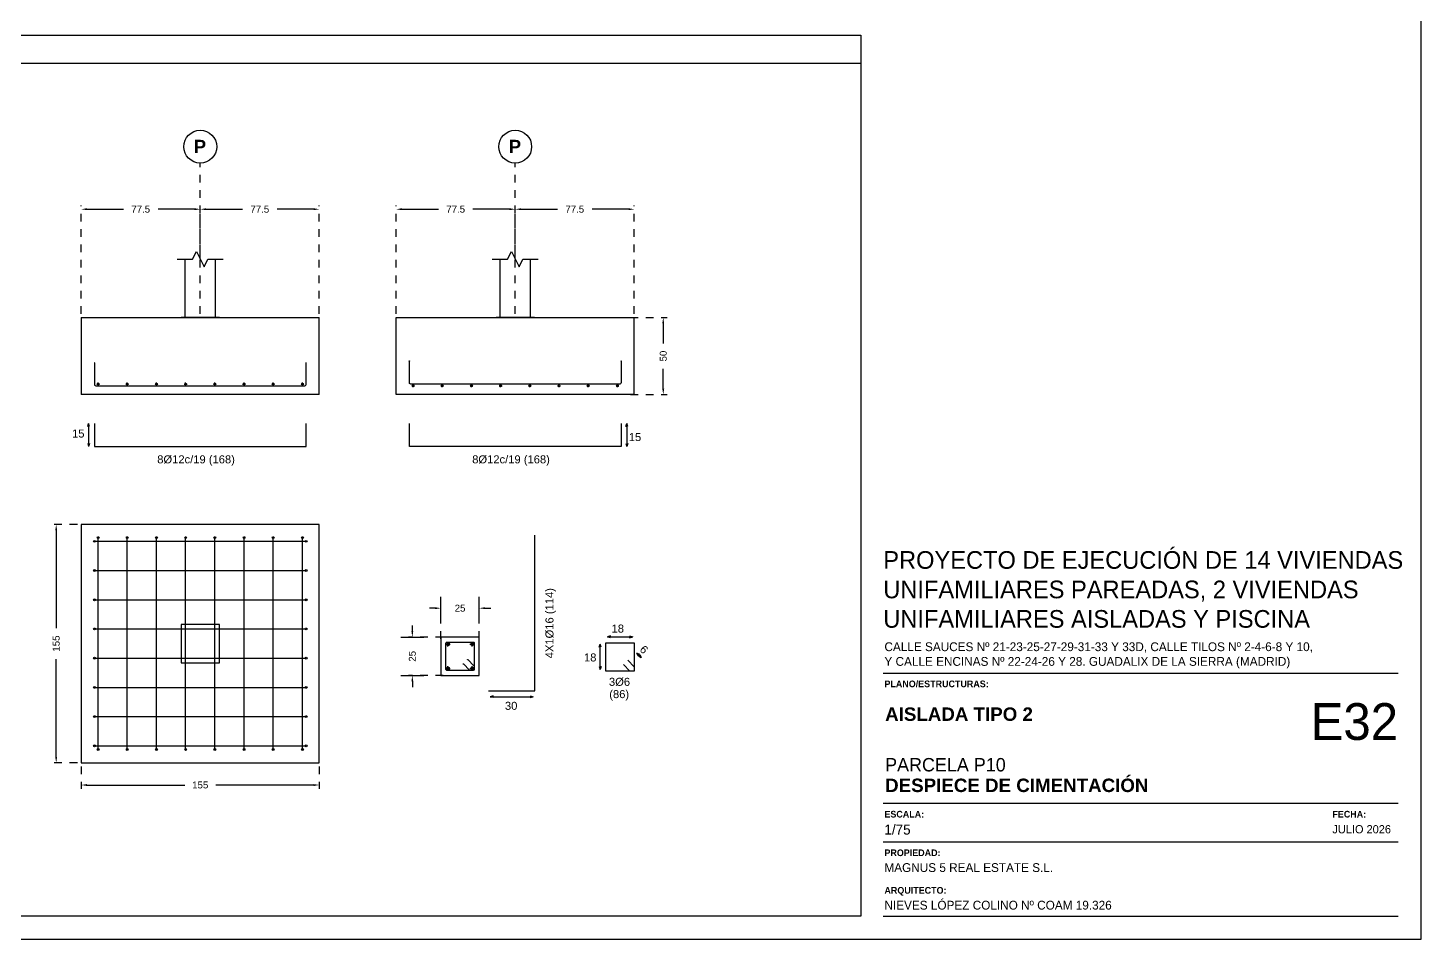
# Model space of a CAD drawing. Extents: x 2455 to 9764, y -806 to 181.
# Drawn here: x 4795.67 to 4813.81, y -582.59 to -570.73 of the extents above; entities that cross this region are included whole.
import ezdxf
from ezdxf.enums import TextEntityAlignment as Align

# ---------------------------------------------------------------- set-up
doc = ezdxf.new("R2010")
doc.units = 0
doc.header["$LTSCALE"] = 0.2
doc.header["$MEASUREMENT"] = 0
doc.linetypes.add('CYPE_PUNTO', pattern=[0.075, 0, -0.075])
doc.linetypes.add('PUNTOS2', pattern=[0.125, 0, -0.125])
for name, color, linetype in [('01_borde', 4, 'CONTINUOUS'), ('01_cajetín', 7, 'CONTINUOUS'), ('01_cotas', 4, 'CONTINUOUS'), ('01_MONO inst', 254, 'CONTINUOUS'), ('01_texto cartela', 4, 'CONTINUOUS'), ('CIM_COTAS', 2, 'CONTINUOUS'), ('CIM_DIB_ARMADOS', 4, 'CONTINUOUS'), ('CIM_GEOMETRIA', 2, 'CONTINUOUS'), ('CYPECABECERA', 2, 'CONTINUOUS'), ('WL', 7, 'CONTINUOUS')]:
    doc.layers.add(name, color=color, linetype=linetype)
doc.layers.add('01_cartela', color=6, linetype='CONTINUOUS', plot=False)
doc.styles.add('Century Gothic', font='', dxfattribs={"height": 2})
doc.styles.add('Century Gothic_3', font='', dxfattribs={"height": 4.5})
doc.styles.add('Century Gothic_5', font='', dxfattribs={"height": 2.5})
doc.styles.add('Century Gothic_6', font='', dxfattribs={"height": 11})
doc.styles.add('Estilo1', font='swissel.ttf')
doc.styles.add('NIEVES3', font='swisseb.ttf')
doc.styles.add('ROMANS', font='romans')
doc.styles.get('Century Gothic').set_extended_font_data('Century Gothic')
doc.styles.get('Century Gothic_3').set_extended_font_data('Century Gothic')
doc.styles.get('Century Gothic_5').set_extended_font_data('Century Gothic')
doc.styles.get('Century Gothic_6').set_extended_font_data('Century Gothic')
doc.dimstyles.new('DECIMAL-50', dxfattribs={"dimtxt": 0.08, "dimasz": 0.15, "dimexe": 0.05, "dimexo": 0.05, "dimgap": 0.09, "dimtad": 0, "dimzin": 0, "dimdsep": 46, "dimtxsty": 'ROMANS', "dimblk": 'DOTSMALL', "dimcen": 0.09, "dimclrt": 7, "dimadec": 0, "dimazin": 0, "dimtfac": 1.38, "dimtix": 1, "dimtofl": 0, "dimtmove": 2, "dimatfit": 3, "dimldrblk": 'OBLIQUE', "dimfxl": 1, "dimtolj": 1, "dimtzin": 0, "dimarcsym": 0})

# ---------------------------------------------------------------- blocks, each defined once
blk = doc.blocks.new('*D1072')
at = {"layer": '01_cotas', "color": 0, "linetype": 'PUNTOS2', "lineweight": -2, "transparency": 16777216}
for p, q in [((4796.314, -577.191), (4795.989, -577.191)), ((4796.314, -580.291), (4795.989, -580.291))]:
    blk.add_line(p, q, dxfattribs=at)
at = {"layer": '01_cotas', "color": 0, "lineweight": -2, "transparency": 16777216}
for p, q in [((4796.039, -577.266), (4796.039, -578.539)), ((4796.039, -580.216), (4796.039, -578.942))]:
    blk.add_line(p, q, dxfattribs=at)
at = {"layer": '01_cotas', "color": 0, "transparency": 16777216}
for points in [[(4796.026, -577.266), (4796.051, -577.266), (4796.039, -577.191)], [(4796.026, -580.216), (4796.051, -580.216), (4796.039, -580.291)]]:
    blk.add_solid(points, dxfattribs=at)
at = {"layer": '01_cotas', "color": 5, "transparency": 16777216, "insert": (4796.039, -578.741), "char_height": 0.09, "attachment_point": 5, "rotation": 90, "style": 'Estilo1'}
blk.add_mtext('\\A1;155', dxfattribs=at)
blk = doc.blocks.new('*D1073')
at = {"layer": '01_cotas', "color": 0, "linetype": 'PUNTOS2', "lineweight": -2, "transparency": 16777216}
for p, q in [((4796.364, -580.341), (4796.364, -580.631)), ((4799.464, -580.341), (4799.464, -580.631))]:
    blk.add_line(p, q, dxfattribs=at)
at = {"layer": '01_cotas', "color": 0, "lineweight": -2, "transparency": 16777216}
for p, q in [((4796.439, -580.581), (4797.713, -580.581)), ((4799.389, -580.581), (4798.116, -580.581))]:
    blk.add_line(p, q, dxfattribs=at)
at = {"layer": '01_cotas', "color": 0, "transparency": 16777216}
for points in [[(4796.439, -580.569), (4796.439, -580.594), (4796.364, -580.581)], [(4799.389, -580.569), (4799.389, -580.594), (4799.464, -580.581)]]:
    blk.add_solid(points, dxfattribs=at)
at = {"layer": '01_cotas', "color": 5, "transparency": 16777216, "insert": (4797.914, -580.581), "char_height": 0.09, "width": 0.00915, "attachment_point": 5, "style": 'Estilo1'}
blk.add_mtext('\\A1;155', dxfattribs=at)
blk = doc.blocks.new('*D1074')
at = {"layer": '01_cotas', "color": 0, "lineweight": -2, "transparency": 16777216}
for p, q in [((4800.971, -578.281), (4800.896, -578.281)), ((4801.621, -578.281), (4801.696, -578.281))]:
    blk.add_line(p, q, dxfattribs=at)
at = {"layer": '01_cotas', "color": 0, "linetype": 'PUNTOS2', "lineweight": -2, "transparency": 16777216}
for p, q in [((4801.046, -578.681), (4801.046, -578.231)), ((4801.546, -578.681), (4801.546, -578.231))]:
    blk.add_line(p, q, dxfattribs=at)
at = {"layer": '01_cotas', "color": 0, "transparency": 16777216}
for points in [[(4800.971, -578.268), (4800.971, -578.293), (4801.046, -578.281)], [(4801.621, -578.268), (4801.621, -578.293), (4801.546, -578.281)]]:
    blk.add_solid(points, dxfattribs=at)
at = {"layer": '01_cotas', "color": 5, "transparency": 16777216, "insert": (4801.296, -578.281), "char_height": 0.09, "attachment_point": 5, "style": 'Estilo1'}
blk.add_mtext('\\A1;25', dxfattribs=at)
blk = doc.blocks.new('*D1075')
at = {"layer": '01_cotas', "color": 0, "lineweight": -2, "transparency": 16777216}
for p, q in [((4800.675, -578.582), (4800.675, -578.507)), ((4800.675, -579.232), (4800.675, -579.307))]:
    blk.add_line(p, q, dxfattribs=at)
at = {"layer": '01_cotas', "color": 0, "linetype": 'PUNTOS2', "lineweight": -2, "transparency": 16777216}
for p, q in [((4801.075, -578.657), (4800.625, -578.657)), ((4801.075, -579.157), (4800.625, -579.157))]:
    blk.add_line(p, q, dxfattribs=at)
at = {"layer": '01_cotas', "color": 0, "transparency": 16777216}
for points in [[(4800.662, -578.582), (4800.687, -578.582), (4800.675, -578.657)], [(4800.662, -579.232), (4800.687, -579.232), (4800.675, -579.157)]]:
    blk.add_solid(points, dxfattribs=at)
at = {"layer": '01_cotas', "color": 5, "transparency": 16777216, "insert": (4800.675, -578.907), "char_height": 0.09, "attachment_point": 5, "rotation": 90, "style": 'Estilo1'}
blk.add_mtext('\\A1;25', dxfattribs=at)
blk = doc.blocks.new('*D1085')
at = {"layer": '01_cotas', "color": 0, "linetype": 'PUNTOS2', "lineweight": -2, "transparency": 16777216}
for p, q in [((4803.514, -574.501), (4803.991, -574.501)), ((4803.514, -575.501), (4803.991, -575.501))]:
    blk.add_line(p, q, dxfattribs=at)
at = {"layer": '01_cotas', "color": 0, "lineweight": -2, "transparency": 16777216}
for p, q in [((4803.941, -574.576), (4803.941, -574.836)), ((4803.941, -575.426), (4803.941, -575.165))]:
    blk.add_line(p, q, dxfattribs=at)
at = {"layer": '01_cotas', "color": 0, "transparency": 16777216}
for points in [[(4803.928, -574.576), (4803.953, -574.576), (4803.941, -574.501)], [(4803.928, -575.426), (4803.953, -575.426), (4803.941, -575.501)]]:
    blk.add_solid(points, dxfattribs=at)
at = {"layer": '01_cotas', "color": 5, "transparency": 16777216, "insert": (4803.941, -575.001), "char_height": 0.09, "attachment_point": 5, "rotation": 90, "style": 'Estilo1'}
blk.add_mtext('\\A1;50', dxfattribs=at)
blk = doc.blocks.new('*D1086')
at = {"layer": '01_cotas', "color": 0, "linetype": 'PUNTOS2', "lineweight": -2, "transparency": 16777216}
for p, q in [((4796.364, -574.451), (4796.364, -573.041)), ((4797.914, -574.451), (4797.914, -573.041))]:
    blk.add_line(p, q, dxfattribs=at)
at = {"layer": '01_cotas', "color": 0, "lineweight": -2, "transparency": 16777216}
for p, q in [((4796.439, -573.091), (4796.915, -573.091)), ((4797.839, -573.091), (4797.364, -573.091))]:
    blk.add_line(p, q, dxfattribs=at)
at = {"layer": '01_cotas', "color": 0, "transparency": 16777216}
for points in [[(4796.439, -573.078), (4796.439, -573.103), (4796.364, -573.091)], [(4797.839, -573.078), (4797.839, -573.103), (4797.914, -573.091)]]:
    blk.add_solid(points, dxfattribs=at)
at = {"layer": '01_cotas', "color": 5, "transparency": 16777216, "insert": (4797.139, -573.091), "char_height": 0.09, "attachment_point": 5, "style": 'Estilo1'}
blk.add_mtext('\\A1;77.5', dxfattribs=at)
blk = doc.blocks.new('*D1087')
at = {"layer": '01_cotas', "color": 0, "linetype": 'PUNTOS2', "lineweight": -2, "transparency": 16777216}
for p, q in [((4797.914, -574.451), (4797.914, -573.041)), ((4799.464, -574.451), (4799.464, -573.041))]:
    blk.add_line(p, q, dxfattribs=at)
at = {"layer": '01_cotas', "color": 0, "lineweight": -2, "transparency": 16777216}
for p, q in [((4797.989, -573.091), (4798.465, -573.091)), ((4799.389, -573.091), (4798.914, -573.091))]:
    blk.add_line(p, q, dxfattribs=at)
at = {"layer": '01_cotas', "color": 0, "transparency": 16777216}
for points in [[(4797.989, -573.078), (4797.989, -573.103), (4797.914, -573.091)], [(4799.389, -573.078), (4799.389, -573.103), (4799.464, -573.091)]]:
    blk.add_solid(points, dxfattribs=at)
at = {"layer": '01_cotas', "color": 5, "transparency": 16777216, "insert": (4798.689, -573.091), "char_height": 0.09, "attachment_point": 5, "style": 'Estilo1'}
blk.add_mtext('\\A1;77.5', dxfattribs=at)
blk = doc.blocks.new('*D1088')
at = {"layer": '01_cotas', "color": 0, "linetype": 'PUNTOS2', "lineweight": -2, "transparency": 16777216}
for p, q in [((4800.464, -574.451), (4800.464, -573.041)), ((4802.014, -574.451), (4802.014, -573.041))]:
    blk.add_line(p, q, dxfattribs=at)
at = {"layer": '01_cotas', "color": 0, "lineweight": -2, "transparency": 16777216}
for p, q in [((4800.539, -573.091), (4801.015, -573.091)), ((4801.939, -573.091), (4801.464, -573.091))]:
    blk.add_line(p, q, dxfattribs=at)
at = {"layer": '01_cotas', "color": 0, "transparency": 16777216}
for points in [[(4800.539, -573.078), (4800.539, -573.103), (4800.464, -573.091)], [(4801.939, -573.078), (4801.939, -573.103), (4802.014, -573.091)]]:
    blk.add_solid(points, dxfattribs=at)
at = {"layer": '01_cotas', "color": 5, "transparency": 16777216, "insert": (4801.239, -573.091), "char_height": 0.09, "attachment_point": 5, "style": 'Estilo1'}
blk.add_mtext('\\A1;77.5', dxfattribs=at)
blk = doc.blocks.new('*D1089')
at = {"layer": '01_cotas', "color": 0, "linetype": 'PUNTOS2', "lineweight": -2, "transparency": 16777216}
for p, q in [((4802.014, -574.451), (4802.014, -573.041)), ((4803.564, -574.451), (4803.564, -573.041))]:
    blk.add_line(p, q, dxfattribs=at)
at = {"layer": '01_cotas', "color": 0, "lineweight": -2, "transparency": 16777216}
for p, q in [((4802.089, -573.091), (4802.565, -573.091)), ((4803.489, -573.091), (4803.014, -573.091))]:
    blk.add_line(p, q, dxfattribs=at)
at = {"layer": '01_cotas', "color": 0, "transparency": 16777216}
for points in [[(4802.089, -573.078), (4802.089, -573.103), (4802.014, -573.091)], [(4803.489, -573.078), (4803.489, -573.103), (4803.564, -573.091)]]:
    blk.add_solid(points, dxfattribs=at)
at = {"layer": '01_cotas', "color": 5, "transparency": 16777216, "insert": (4802.789, -573.091), "char_height": 0.09, "attachment_point": 5, "style": 'Estilo1'}
blk.add_mtext('\\A1;77.5', dxfattribs=at)

msp = doc.modelspace()

# ---------------------------------------------------------------- hatches: boundary and pattern name
at = {"layer": 'CIM_DIB_ARMADOS'}
h = msp.add_hatch(color=256, dxfattribs=at)
edge = h.paths.add_edge_path()
edge.add_arc((4796.536, -575.089), 0.0016, 0, 360)
h = msp.add_hatch(color=256, dxfattribs=at)
edge = h.paths.add_edge_path()
edge.add_arc((4799.292, -575.089), 0.0016, 0, 360)
h = msp.add_hatch(color=256, dxfattribs=at)
edge = h.paths.add_edge_path()
edge.add_arc((4800.636, -575.065), 0.0016, 0, 360)
h = msp.add_hatch(color=256, dxfattribs=at)
edge = h.paths.add_edge_path()
edge.add_arc((4803.392, -575.065), 0.0016, 0, 360)
h = msp.add_hatch(color=256, dxfattribs=at)
edge = h.paths.add_edge_path()
edge.add_arc((4796.536, -577.411), 0.0016, 0, 360)
h = msp.add_hatch(color=256, dxfattribs=at)
edge = h.paths.add_edge_path()
edge.add_arc((4796.584, -577.363), 0.0016, 0, 360)
h = msp.add_hatch(color=256, dxfattribs=at)
edge = h.paths.add_edge_path()
edge.add_arc((4796.964, -577.363), 0.0016, 0, 360)
h = msp.add_hatch(color=256, dxfattribs=at)
edge = h.paths.add_edge_path()
edge.add_arc((4797.344, -577.363), 0.0016, 0, 360)
h = msp.add_hatch(color=256, dxfattribs=at)
edge = h.paths.add_edge_path()
edge.add_arc((4797.724, -577.363), 0.0016, 0, 360)
h = msp.add_hatch(color=256, dxfattribs=at)
edge = h.paths.add_edge_path()
edge.add_arc((4798.104, -577.363), 0.0016, 0, 360)
h = msp.add_hatch(color=256, dxfattribs=at)
edge = h.paths.add_edge_path()
edge.add_arc((4798.484, -577.363), 0.0016, 0, 360)
h = msp.add_hatch(color=256, dxfattribs=at)
edge = h.paths.add_edge_path()
edge.add_arc((4798.864, -577.363), 0.0016, 0, 360)
h = msp.add_hatch(color=256, dxfattribs=at)
edge = h.paths.add_edge_path()
edge.add_arc((4799.244, -577.363), 0.0016, 0, 360)
h = msp.add_hatch(color=256, dxfattribs=at)
edge = h.paths.add_edge_path()
edge.add_arc((4799.292, -577.411), 0.0016, 0, 360)
h = msp.add_hatch(color=256, dxfattribs=at)
edge = h.paths.add_edge_path()
edge.add_arc((4796.536, -577.791), 0.0016, 0, 360)
h = msp.add_hatch(color=256, dxfattribs=at)
edge = h.paths.add_edge_path()
edge.add_arc((4799.292, -577.791), 0.0016, 0, 360)
h = msp.add_hatch(color=256, dxfattribs=at)
edge = h.paths.add_edge_path()
edge.add_arc((4796.536, -578.171), 0.0016, 0, 360)
h = msp.add_hatch(color=256, dxfattribs=at)
edge = h.paths.add_edge_path()
edge.add_arc((4799.292, -578.171), 0.0016, 0, 360)
h = msp.add_hatch(color=256, dxfattribs=at)
edge = h.paths.add_edge_path()
edge.add_arc((4796.536, -578.551), 0.0016, 0, 360)
h = msp.add_hatch(color=256, dxfattribs=at)
edge = h.paths.add_edge_path()
edge.add_arc((4799.292, -578.551), 0.0016, 0, 360)
h = msp.add_hatch(color=256, dxfattribs=at)
edge = h.paths.add_edge_path()
edge.add_arc((4796.536, -578.931), 0.0016, 0, 360)
h = msp.add_hatch(color=256, dxfattribs=at)
edge = h.paths.add_edge_path()
edge.add_arc((4799.292, -578.931), 0.0016, 0, 360)
h = msp.add_hatch(color=256, dxfattribs=at)
edge = h.paths.add_edge_path()
edge.add_arc((4801.339, -579.006), 0.0016, 0, 360)
h = msp.add_hatch(color=256, dxfattribs=at)
edge = h.paths.add_edge_path()
edge.add_arc((4801.395, -578.95), 0.0016, 0, 360)
h = msp.add_hatch(color=256, dxfattribs=at)
edge = h.paths.add_edge_path()
edge.add_arc((4796.536, -579.311), 0.0016, 0, 360)
h = msp.add_hatch(color=256, dxfattribs=at)
edge = h.paths.add_edge_path()
edge.add_arc((4799.292, -579.311), 0.0016, 0, 360)
h = msp.add_hatch(color=256, dxfattribs=at)
edge = h.paths.add_edge_path()
edge.add_arc((4796.536, -579.691), 0.0016, 0, 360)
h = msp.add_hatch(color=256, dxfattribs=at)
edge = h.paths.add_edge_path()
edge.add_arc((4799.292, -579.691), 0.0016, 0, 360)
h = msp.add_hatch(color=256, dxfattribs=at)
edge = h.paths.add_edge_path()
edge.add_arc((4796.536, -580.071), 0.0016, 0, 360)
h = msp.add_hatch(color=256, dxfattribs=at)
edge = h.paths.add_edge_path()
edge.add_arc((4796.584, -580.119), 0.0016, 0, 360)
h = msp.add_hatch(color=256, dxfattribs=at)
edge = h.paths.add_edge_path()
edge.add_arc((4796.964, -580.119), 0.0016, 0, 360)
h = msp.add_hatch(color=256, dxfattribs=at)
edge = h.paths.add_edge_path()
edge.add_arc((4797.344, -580.119), 0.0016, 0, 360)
h = msp.add_hatch(color=256, dxfattribs=at)
edge = h.paths.add_edge_path()
edge.add_arc((4797.724, -580.119), 0.0016, 0, 360)
h = msp.add_hatch(color=256, dxfattribs=at)
edge = h.paths.add_edge_path()
edge.add_arc((4798.104, -580.119), 0.0016, 0, 360)
h = msp.add_hatch(color=256, dxfattribs=at)
edge = h.paths.add_edge_path()
edge.add_arc((4798.484, -580.119), 0.0016, 0, 360)
h = msp.add_hatch(color=256, dxfattribs=at)
edge = h.paths.add_edge_path()
edge.add_arc((4798.864, -580.119), 0.0016, 0, 360)
h = msp.add_hatch(color=256, dxfattribs=at)
edge = h.paths.add_edge_path()
edge.add_arc((4799.244, -580.119), 0.0016, 0, 360)
h = msp.add_hatch(color=256, dxfattribs=at)
edge = h.paths.add_edge_path()
edge.add_arc((4799.292, -580.071), 0.0016, 0, 360)

# ---------------------------------------------------------------- linework, layer by layer
at = {"layer": '01_cartela', "color": 3}
msp.add_lwpolyline([(4783.168, -561.051), (4783.168, -582.586), (4813.806, -582.586), (4813.806, -561.051)], close=True, dxfattribs=at)
at = {"layer": '01_cotas', "color": 4}
for p, q in [((4801.046, -578.431), (4801.046, -578.131)), ((4800.525, -579.157), (4800.825, -579.157))]:
    msp.add_line(p, q, dxfattribs=at)
at = {"layer": '01_cotas'}
for p, q in [((4801.546, -578.431), (4801.546, -578.131)), ((4800.525, -578.657), (4800.825, -578.657))]:
    msp.add_line(p, q, dxfattribs=at)
at = {"layer": '01_MONO inst', "color": 5}
msp.add_line((4783.468, -571.191), (4806.511, -571.191), dxfattribs=at)
at = {"layer": '01_texto cartela', "color": 5}
for p, q in [((4806.805, -579.125), (4813.506, -579.125)), ((4806.805, -580.819), (4813.506, -580.819)), ((4806.805, -581.322), (4813.506, -581.322)), ((4806.805, -582.286), (4813.506, -582.286))]:
    msp.add_line(p, q, dxfattribs=at)
at = {"layer": 'CIM_COTAS', "linetype": 'CYPE_PUNTO'}
for p, q in [((4797.914, -573.742), (4797.914, -572.491)), ((4802.014, -573.742), (4802.014, -572.491))]:
    msp.add_line(p, q, dxfattribs=at)
at = {"layer": 'CIM_COTAS'}
for p, q in [((4796.449, -575.919), (4796.461, -575.879)), ((4796.474, -575.919), (4796.461, -575.879)), ((4796.461, -575.879), (4796.461, -576.178)), ((4803.455, -575.919), (4803.467, -575.879)), ((4803.48, -575.919), (4803.467, -575.879)), ((4803.467, -575.879), (4803.467, -576.178)), ((4796.449, -576.138), (4796.461, -576.178)), ((4796.474, -576.138), (4796.461, -576.178)), ((4803.455, -576.138), (4803.467, -576.178)), ((4803.48, -576.138), (4803.467, -576.178)), ((4803.255, -578.642), (4803.215, -578.655)), ((4803.255, -578.667), (4803.215, -578.655)), ((4803.215, -578.655), (4803.543, -578.655)), ((4803.503, -578.642), (4803.543, -578.655)), ((4803.503, -578.667), (4803.543, -578.655)), ((4803.107, -578.79), (4803.12, -578.75)), ((4803.132, -578.79), (4803.12, -578.75)), ((4803.12, -579.078), (4803.12, -578.75)), ((4803.618, -578.902), (4803.598, -578.865)), ((4803.636, -578.885), (4803.598, -578.865)), ((4803.598, -578.865), (4803.655, -578.921)), ((4803.618, -578.902), (4803.655, -578.921)), ((4803.635, -578.884), (4803.655, -578.921)), ((4803.107, -579.038), (4803.12, -579.078)), ((4803.132, -579.038), (4803.12, -579.078)), ((4801.728, -579.419), (4801.688, -579.432)), ((4801.728, -579.444), (4801.688, -579.432)), ((4801.688, -579.432), (4802.248, -579.432)), ((4802.208, -579.419), (4802.248, -579.432)), ((4802.208, -579.444), (4802.248, -579.432))]:
    msp.add_line(p, q, dxfattribs=at)
at = {"layer": 'CIM_DIB_ARMADOS'}
for p, q in [((4796.566, -575.365), (4796.602, -575.365)), ((4796.584, -575.383), (4796.584, -575.347)), ((4796.946, -575.365), (4796.982, -575.365)), ((4796.964, -575.383), (4796.964, -575.347)), ((4797.326, -575.365), (4797.362, -575.365)), ((4797.344, -575.383), (4797.344, -575.347)), ((4797.706, -575.365), (4797.742, -575.365)), ((4797.724, -575.383), (4797.724, -575.347)), ((4798.086, -575.365), (4798.122, -575.365)), ((4798.104, -575.383), (4798.104, -575.347)), ((4798.466, -575.365), (4798.502, -575.365)), ((4798.484, -575.383), (4798.484, -575.347)), ((4798.846, -575.365), (4798.882, -575.365)), ((4798.864, -575.383), (4798.864, -575.347)), ((4799.226, -575.365), (4799.262, -575.365)), ((4799.244, -575.383), (4799.244, -575.347)), ((4800.666, -575.389), (4800.702, -575.389)), ((4800.684, -575.407), (4800.684, -575.371)), ((4801.046, -575.389), (4801.082, -575.389)), ((4801.064, -575.407), (4801.064, -575.371)), ((4801.426, -575.389), (4801.462, -575.389)), ((4801.444, -575.407), (4801.444, -575.371)), ((4801.806, -575.389), (4801.842, -575.389)), ((4801.824, -575.407), (4801.824, -575.371)), ((4802.186, -575.389), (4802.222, -575.389)), ((4802.204, -575.407), (4802.204, -575.371)), ((4802.566, -575.389), (4802.602, -575.389)), ((4802.584, -575.407), (4802.584, -575.371)), ((4802.946, -575.389), (4802.982, -575.389)), ((4802.964, -575.407), (4802.964, -575.371)), ((4803.326, -575.389), (4803.362, -575.389)), ((4803.344, -575.407), (4803.344, -575.371)), ((4801.138, -578.779), (4801.138, -578.719)), ((4801.138, -578.779), (4801.138, -578.719)), ((4801.454, -578.779), (4801.454, -578.719)), ((4801.454, -578.779), (4801.454, -578.719)), ((4801.108, -578.749), (4801.168, -578.749)), ((4801.108, -578.749), (4801.168, -578.749)), ((4801.424, -578.749), (4801.484, -578.749)), ((4801.424, -578.749), (4801.484, -578.749)), ((4801.108, -579.065), (4801.168, -579.065)), ((4801.108, -579.065), (4801.168, -579.065)), ((4801.138, -579.095), (4801.138, -579.035)), ((4801.138, -579.095), (4801.138, -579.035)), ((4801.424, -579.065), (4801.484, -579.065)), ((4801.424, -579.065), (4801.484, -579.065)), ((4801.454, -579.095), (4801.454, -579.035)), ((4801.454, -579.095), (4801.454, -579.035))]:
    msp.add_line(p, q, dxfattribs=at)
for points in [[(4796.536, -575.089), (4796.536, -575.371), (4796.539, -575.38), (4796.545, -575.386), (4796.554, -575.389), (4799.274, -575.389), (4799.283, -575.386), (4799.29, -575.38), (4799.292, -575.371), (4799.292, -575.089)], [(4803.392, -575.065), (4803.392, -575.347), (4803.39, -575.356), (4803.383, -575.362), (4803.374, -575.365), (4800.654, -575.365), (4800.645, -575.362), (4800.639, -575.356), (4800.636, -575.347), (4800.636, -575.065)], [(4796.536, -575.879), (4796.536, -576.179), (4799.292, -576.179), (4799.292, -575.879)], [(4803.392, -575.879), (4803.392, -576.179), (4800.636, -576.179), (4800.636, -575.879)], [(4796.536, -577.411), (4796.539, -577.411), (4796.545, -577.411), (4796.554, -577.411), (4799.274, -577.411), (4799.283, -577.411), (4799.29, -577.411), (4799.292, -577.411)], [(4796.584, -580.119), (4796.584, -580.116), (4796.584, -580.11), (4796.584, -580.101), (4796.584, -577.381), (4796.584, -577.372), (4796.584, -577.365), (4796.584, -577.363)], [(4796.964, -580.119), (4796.964, -580.116), (4796.964, -580.11), (4796.964, -580.101), (4796.964, -577.381), (4796.964, -577.372), (4796.964, -577.365), (4796.964, -577.363)], [(4797.344, -580.119), (4797.344, -580.116), (4797.344, -580.11), (4797.344, -580.101), (4797.344, -577.381), (4797.344, -577.372), (4797.344, -577.365), (4797.344, -577.363)], [(4797.724, -580.119), (4797.724, -580.116), (4797.724, -580.11), (4797.724, -580.101), (4797.724, -577.381), (4797.724, -577.372), (4797.724, -577.365), (4797.724, -577.363)], [(4798.104, -580.119), (4798.104, -580.116), (4798.104, -580.11), (4798.104, -580.101), (4798.104, -577.381), (4798.104, -577.372), (4798.104, -577.365), (4798.104, -577.363)], [(4798.484, -580.119), (4798.484, -580.116), (4798.484, -580.11), (4798.484, -580.101), (4798.484, -577.381), (4798.484, -577.372), (4798.484, -577.365), (4798.484, -577.363)], [(4798.864, -580.119), (4798.864, -580.116), (4798.864, -580.11), (4798.864, -580.101), (4798.864, -577.381), (4798.864, -577.372), (4798.864, -577.365), (4798.864, -577.363)], [(4799.244, -580.119), (4799.244, -580.116), (4799.244, -580.11), (4799.244, -580.101), (4799.244, -577.381), (4799.244, -577.372), (4799.244, -577.365), (4799.244, -577.363)], [(4801.668, -579.357), (4802.268, -579.357), (4802.268, -577.333)], [(4796.536, -577.791), (4796.539, -577.791), (4796.545, -577.791), (4796.554, -577.791), (4799.274, -577.791), (4799.283, -577.791), (4799.29, -577.791), (4799.292, -577.791)], [(4796.536, -578.171), (4796.539, -578.171), (4796.545, -578.171), (4796.554, -578.171), (4799.274, -578.171), (4799.283, -578.171), (4799.29, -578.171), (4799.292, -578.171)], [(4796.536, -578.551), (4796.539, -578.551), (4796.545, -578.551), (4796.554, -578.551), (4799.274, -578.551), (4799.283, -578.551), (4799.29, -578.551), (4799.292, -578.551)], [(4801.395, -578.95), (4801.476, -579.031), (4801.479, -579.035), (4801.48, -579.04), (4801.48, -579.079), (4801.478, -579.085), (4801.474, -579.089), (4801.468, -579.091), (4801.124, -579.091), (4801.118, -579.089), (4801.113, -579.085), (4801.112, -579.079), (4801.112, -578.735), (4801.113, -578.729), (4801.118, -578.724), (4801.124, -578.723), (4801.468, -578.723), (4801.474, -578.724), (4801.478, -578.729), (4801.48, -578.735), (4801.48, -579.079), (4801.478, -579.085), (4801.474, -579.089), (4801.468, -579.091), (4801.429, -579.091), (4801.424, -579.09), (4801.42, -579.087), (4801.339, -579.006)], [(4803.478, -578.957), (4803.563, -579.042), (4803.563, -579.098), (4803.195, -579.098), (4803.195, -578.73), (4803.563, -578.73), (4803.563, -579.098), (4803.507, -579.098), (4803.422, -579.013)], [(4796.536, -578.931), (4796.539, -578.931), (4796.545, -578.931), (4796.554, -578.931), (4799.274, -578.931), (4799.283, -578.931), (4799.29, -578.931), (4799.292, -578.931)], [(4796.536, -579.311), (4796.539, -579.311), (4796.545, -579.311), (4796.554, -579.311), (4799.274, -579.311), (4799.283, -579.311), (4799.29, -579.311), (4799.292, -579.311)], [(4796.536, -579.691), (4796.539, -579.691), (4796.545, -579.691), (4796.554, -579.691), (4799.274, -579.691), (4799.283, -579.691), (4799.29, -579.691), (4799.292, -579.691)], [(4796.536, -580.071), (4796.539, -580.071), (4796.545, -580.071), (4796.554, -580.071), (4799.274, -580.071), (4799.283, -580.071), (4799.29, -580.071), (4799.292, -580.071)]]:
    msp.add_lwpolyline(points, dxfattribs=at)
for centre, radius in [((4796.536, -575.089), 0.0016), ((4799.292, -575.089), 0.0016), ((4800.636, -575.065), 0.0016), ((4803.392, -575.065), 0.0016), ((4796.584, -575.365), 0.012), ((4796.964, -575.365), 0.012), ((4797.344, -575.365), 0.012), ((4797.724, -575.365), 0.012), ((4798.104, -575.365), 0.012), ((4798.484, -575.365), 0.012), ((4798.864, -575.365), 0.012), ((4799.244, -575.365), 0.012), ((4800.684, -575.389), 0.012), ((4801.064, -575.389), 0.012), ((4801.444, -575.389), 0.012), ((4801.824, -575.389), 0.012), ((4802.204, -575.389), 0.012), ((4802.584, -575.389), 0.012), ((4802.964, -575.389), 0.012), ((4803.344, -575.389), 0.012), ((4796.536, -577.411), 0.012), ((4796.536, -577.411), 0.0016), ((4796.584, -577.363), 0.012), ((4796.584, -577.363), 0.0016), ((4796.964, -577.363), 0.012), ((4796.964, -577.363), 0.0016), ((4797.344, -577.363), 0.012), ((4797.344, -577.363), 0.0016), ((4797.724, -577.363), 0.012), ((4797.724, -577.363), 0.0016), ((4798.104, -577.363), 0.012), ((4798.104, -577.363), 0.0016), ((4798.484, -577.363), 0.012), ((4798.484, -577.363), 0.0016), ((4798.864, -577.363), 0.012), ((4798.864, -577.363), 0.0016), ((4799.244, -577.363), 0.012), ((4799.244, -577.363), 0.0016), ((4799.292, -577.411), 0.012), ((4799.292, -577.411), 0.0016), ((4796.536, -577.791), 0.012), ((4796.536, -577.791), 0.0016), ((4799.292, -577.791), 0.012), ((4799.292, -577.791), 0.0016), ((4796.536, -578.171), 0.012), ((4796.536, -578.171), 0.0016), ((4799.292, -578.171), 0.012), ((4799.292, -578.171), 0.0016), ((4796.536, -578.551), 0.012), ((4799.292, -578.551), 0.012), ((4796.536, -578.551), 0.0016), ((4799.292, -578.551), 0.0016), ((4801.138, -578.749), 0.02), ((4801.138, -578.749), 0.02), ((4801.454, -578.749), 0.02), ((4801.454, -578.749), 0.02), ((4796.536, -578.931), 0.012), ((4796.536, -578.931), 0.0016), ((4799.292, -578.931), 0.012), ((4799.292, -578.931), 0.0016), ((4801.138, -579.065), 0.02), ((4801.138, -579.065), 0.02), ((4801.339, -579.006), 0.0016), ((4801.395, -578.95), 0.0016), ((4801.454, -579.065), 0.02), ((4801.454, -579.065), 0.02), ((4796.536, -579.311), 0.012), ((4796.536, -579.311), 0.0016), ((4799.292, -579.311), 0.012), ((4799.292, -579.311), 0.0016), ((4796.536, -579.691), 0.012), ((4796.536, -579.691), 0.0016), ((4799.292, -579.691), 0.012), ((4799.292, -579.691), 0.0016), ((4796.536, -580.071), 0.012), ((4796.536, -580.071), 0.0016), ((4796.584, -580.119), 0.012), ((4796.584, -580.119), 0.0016), ((4796.964, -580.119), 0.012), ((4796.964, -580.119), 0.0016), ((4797.344, -580.119), 0.012), ((4797.344, -580.119), 0.0016), ((4797.724, -580.119), 0.012), ((4797.724, -580.119), 0.0016), ((4798.104, -580.119), 0.012), ((4798.104, -580.119), 0.0016), ((4798.484, -580.119), 0.012), ((4798.484, -580.119), 0.0016), ((4798.864, -580.119), 0.012), ((4798.864, -580.119), 0.0016), ((4799.244, -580.119), 0.012), ((4799.244, -580.119), 0.0016), ((4799.292, -580.071), 0.012), ((4799.292, -580.071), 0.0016)]:
    msp.add_circle(centre, radius, dxfattribs=at)
at = {"layer": 'CIM_GEOMETRIA'}
for p, q in [((4797.714, -573.742), (4797.714, -574.501)), ((4798.114, -574.501), (4798.114, -573.742)), ((4801.814, -573.742), (4801.814, -574.501)), ((4802.214, -574.501), (4802.214, -573.742)), ((4796.364, -574.501), (4799.464, -574.501)), ((4796.364, -574.501), (4796.364, -575.501)), ((4798.164, -574.501), (4797.664, -574.501)), ((4799.464, -575.501), (4799.464, -574.501)), ((4800.464, -574.501), (4803.564, -574.501)), ((4800.464, -575.501), (4800.464, -574.501)), ((4802.264, -574.501), (4801.764, -574.501)), ((4803.564, -575.501), (4803.564, -574.501)), ((4799.464, -575.501), (4796.364, -575.501)), ((4803.564, -575.501), (4800.464, -575.501))]:
    msp.add_line(p, q, dxfattribs=at)
for points in [[(4797.614, -573.742), (4797.814, -573.742), (4797.864, -573.642), (4797.964, -573.842), (4798.014, -573.742), (4798.214, -573.742)], [(4801.714, -573.742), (4801.914, -573.742), (4801.964, -573.642), (4802.064, -573.842), (4802.114, -573.742), (4802.314, -573.742)]]:
    msp.add_lwpolyline(points, dxfattribs=at)
for points in [[(4796.364, -580.291), (4799.464, -580.291), (4799.464, -577.191), (4796.364, -577.191), (4796.364, -580.291)], [(4797.664, -578.991), (4798.164, -578.991), (4798.164, -578.491), (4797.664, -578.491), (4797.664, -578.991)], [(4801.046, -579.157), (4801.546, -579.157), (4801.546, -578.657), (4801.046, -578.657), (4801.046, -579.157)]]:
    msp.add_lwpolyline(points, close=True, dxfattribs=at)
at = {"layer": 'CYPECABECERA', "color": 7, "linetype": 'Continuous'}
for p, q in [((4783.468, -570.827), (4806.511, -570.827)), ((4806.511, -570.827), (4806.511, -582.286)), ((4806.511, -582.286), (4783.468, -582.286))]:
    msp.add_line(p, q, dxfattribs=at)
at = {"layer": 'WL', "color": 5, "linetype": 'Continuous'}
for centre in [(4797.914, -572.277), (4802.014, -572.277)]:
    msp.add_circle(centre, 0.214, dxfattribs=at)

# ---------------------------------------------------------------- texts
at = {"layer": '01_borde', "color": 1, "ltscale": 0.01, "style": 'NIEVES3'}
for p in [(4797.83, -572.36), (4801.93, -572.36)]:
    msp.add_text('P', height=0.172, dxfattribs=at).set_placement(p)
at = {"layer": '01_cajetín', "color": 5, "style": 'Estilo1'}
for s, height, p in [('15', 0.1042, (4796.245, -576.092)), ('15', 0.1042, (4803.492, -576.138)), ('8%%C12c/19 (168)', 0.10417, (4797.354, -576.428)), ('8%%C12c/19 (168)', 0.10417, (4801.454, -576.428)), ('18', 0.1042, (4803.268, -578.629)), ('18', 0.1042, (4802.909, -579.005)), ('3%%c6', 0.1042, (4803.234, -579.322)), ('(86)', 0.1042, (4803.238, -579.482)), ('30', 0.1042, (4801.88, -579.634))]:
    msp.add_text(s, height=height, dxfattribs=at).set_placement(p, align=Align.BOTTOM_LEFT)
for s, height, rotation, p in [('4X1%%C16 (114)', 0.10417, 90, (4802.543, -578.933)), ('6', 0.104, 315, (4803.603, -578.849))]:
    msp.add_text(s, height=height, rotation=rotation, dxfattribs=at).set_placement(p, align=Align.BOTTOM_LEFT)
at = {"layer": '01_texto cartela', "color": 5}
for s, insert, char_height, width, attachment_point, style in [('\\PPROYECTO DE EJECUCIÓN DE 14 VIVIENDAS UNIFAMILIARES PAREADAS, 2 VIVIENDAS UNIFAMILIARES AISLADAS Y PISCINA', (4806.805, -577.155), 0.23, 6.82217, 1, 'Century Gothic_3'), ('CALLE SAUCES Nº 21-23-25-27-29-31-33 Y 33D, CALLE TILOS Nº 2-4-6-8 Y 10, \\PY CALLE ENCINAS Nº 22-24-26 Y 28. GUADALIX DE LA SIERRA (MADRID)', (4806.82, -578.725), 0.11455, 9.24681, 1, 'Century Gothic'), ('{\\fCentury Gothic|b1|i0|c0|p34;PLANO/ESTRUCTURAS: }', (4806.82, -579.222), 0.08701, 2.11715, 1, 'Century Gothic'), ('\\pt2.3273;\\PPARCELA P10', (4806.829, -580.407), 0.17455, 7.00908, 7, 'Century Gothic_5'), ('\\pt2.3273;DESPIECE DE CIMENTACIÓN', (4806.829, -580.675), 0.17455, 7.00908, 7, 'NIEVES3'), ('{\\fCentury Gothic|b1|i0|c0|p34;ESCALA: }', (4806.82, -580.917), 0.08701, 2.11715, 1, 'Century Gothic'), ('{\\fCentury Gothic|b1|i0|c0|p34;FECHA: }', (4812.651, -580.917), 0.08701, 2.11715, 1, 'Century Gothic'), ('1/75', (4806.82, -581.095), 0.1309, 2.11715, 1, 'Century Gothic'), ('JULIO 2026', (4812.651, -581.103), 0.1069, 3.50438, 1, 'Century Gothic'), ('{\\fCentury Gothic|b1|i0|c0|p34;PROPIEDAD:}', (4806.82, -581.419), 0.08701, 0.83709, 1, 'Century Gothic'), ('MAGNUS 5 REAL ESTATE S.L.', (4806.82, -581.598), 0.11455, 4.88231, 1, 'Century Gothic'), ('{\\fCentury Gothic|b1|i0|c0|p34;ARQUITECTO:}', (4806.82, -581.908), 0.08701, 0.83709, 1, 'Century Gothic'), ('NIEVES LÓPEZ COLINO Nº COAM 19.326', (4806.82, -582.087), 0.11455, 3.65153, 1, 'Century Gothic')]:
    msp.add_mtext(s, dxfattribs=dict(at, insert=insert, char_height=char_height, width=width, attachment_point=attachment_point, style=style))
at = {"layer": '01_texto cartela', "color": 1}
for s, insert, char_height, width, attachment_point, style in [('AISLADA TIPO 2 ', (4806.829, -579.749), 0.17455, 7.00908, 7, 'NIEVES3'), ('E32', (4813.506, -579.516), 0.4786, 1.04985, 3, 'Century Gothic_6')]:
    msp.add_mtext(s, dxfattribs=dict(at, insert=insert, char_height=char_height, width=width, attachment_point=attachment_point, style=style))

# ---------------------------------------------------------------- dimensions: what is measured, and where the dimension line sits
at = {"layer": '01_cotas', "color": 4}
for base, p1, p2, text, picture, middle in [((4797.914, -573.091), (4796.364, -574.501), (4797.914, -574.501), '77.5', '*D1086', (4797.139, -573.091)), ((4799.464, -573.091), (4797.914, -574.501), (4799.464, -574.501), '77.5', '*D1087', (4798.689, -573.091)), ((4802.014, -573.091), (4800.464, -574.501), (4802.014, -574.501), '77.5', '*D1088', (4801.239, -573.091)), ((4803.564, -573.091), (4802.014, -574.501), (4803.564, -574.501), '77.5', '*D1089', (4802.789, -573.091)), ((4799.464, -580.581), (4796.364, -580.291), (4799.464, -580.291), '155', '*D1073', (4797.914, -580.581))]:
    dim = msp.add_linear_dim(base=base, p1=p1, p2=p2, text=text, dimstyle='DECIMAL-50', override={"dimtxt": 0.09, "dimasz": 0.075, "dimtxsty": 'Estilo1', "dimsah": 1, "dimclrt": 5, "dimfxl": 0.09, "dimarcsym": 2}, dxfattribs=at)
    dim.commit()
    dim.dimension.update_dxf_attribs({"geometry": picture, "text_midpoint": middle})
for base, p1, p2, text, picture, middle in [((4803.941, -575.501), (4803.464, -574.501), (4803.464, -575.501), '50', '*D1085', (4803.941, -575.001)), ((4796.039, -580.291), (4796.364, -577.191), (4796.364, -580.291), '155', '*D1072', (4796.039, -578.741))]:
    dim = msp.add_linear_dim(base=base, p1=p1, p2=p2, angle=90, text=text, dimstyle='DECIMAL-50', override={"dimtxt": 0.09, "dimasz": 0.075, "dimtxsty": 'Estilo1', "dimsah": 1, "dimclrt": 5, "dimfxl": 0.09, "dimarcsym": 2}, dxfattribs=at)
    dim.commit()
    dim.dimension.update_dxf_attribs({"geometry": picture, "text_midpoint": middle})
for p1, p2, picture, middle in [((4801.046, -578.731), (4801.546, -578.731), '*D1074', (4801.296, -578.281)), ((4801.125, -579.157), (4801.125, -578.657), '*D1075', (4800.675, -578.907))]:
    dim = msp.add_aligned_dim(p1=p1, p2=p2, distance=0.45, text='25', dimstyle='DECIMAL-50', override={"dimtxt": 0.09, "dimasz": 0.075, "dimtxsty": 'Estilo1', "dimsah": 1, "dimclrt": 5, "dimfxl": 0.09, "dimarcsym": 2}, dxfattribs=at)
    dim.commit()
    dim.dimension.update_dxf_attribs({"geometry": picture, "text_midpoint": middle})

doc.saveas('drawing.dxf')
